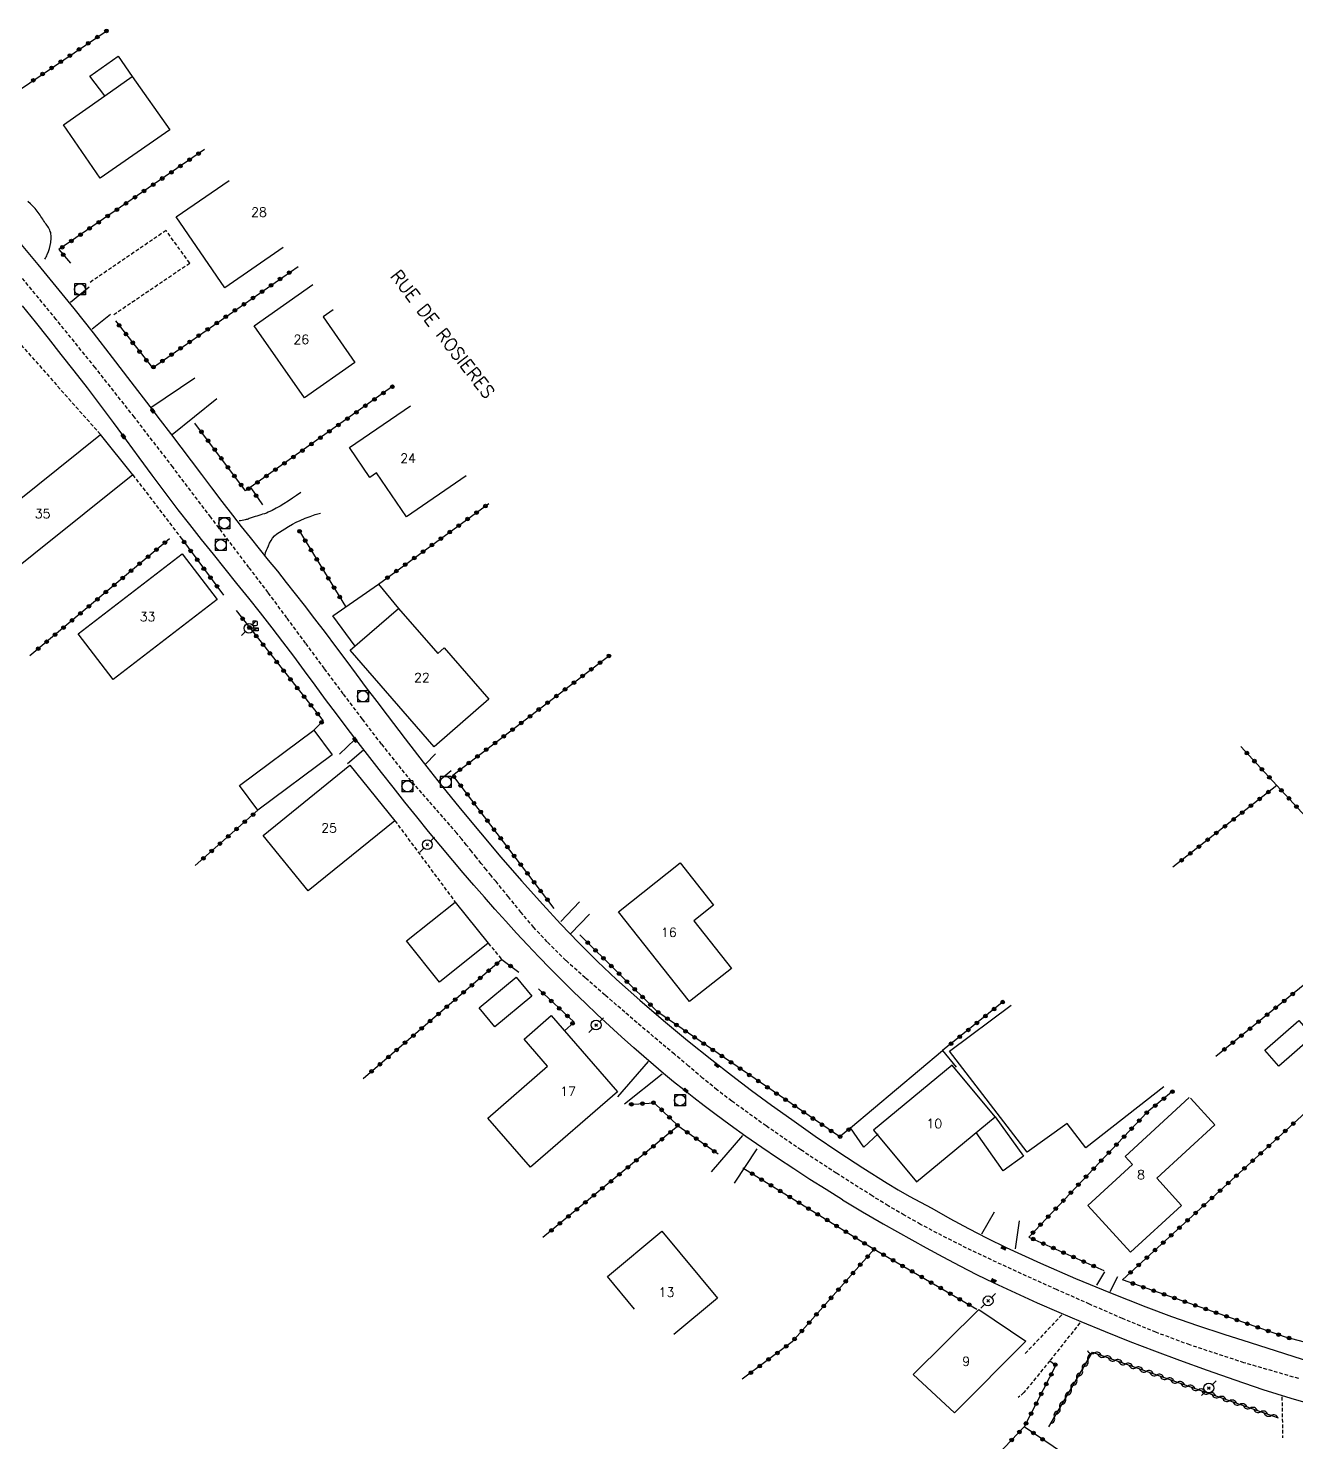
# Model space of a CAD drawing. Header units: millimetres. Extents: x 164000 to 165001, y 156999 to 158000.
# Drawn here: x 164215.7 to 164388.2, y 157245.5 to 157437.9 of the extents above; entities that cross this region are included whole.
import ezdxf
from ezdxf.enums import TextEntityAlignment as Align

# ---------------------------------------------------------------- set-up
doc = ezdxf.new("R2010")
doc.units = ezdxf.units.MM
doc.linetypes.add('DASHED', pattern=[0.75, 0.5, -0.25])
doc.layers.get('0').update_dxf_attribs({"linetype": 'CONTINUOUS'})
for name, color, linetype in [('W0001', 6, 'DASHED'), ('W0008', 7, 'CONTINUOUS'), ('W0017', 7, 'CONTINUOUS'), ('W0101', 7, 'CONTINUOUS'), ('W0104', 1, 'CONTINUOUS'), ('W0112', 1, 'DASHED'), ('W0211', 2, 'CONTINUOUS'), ('W0310', 3, 'CONTINUOUS'), ('W0323', 7, 'CONTINUOUS'), ('W0401', 7, 'CONTINUOUS'), ('W0420', 7, 'CONTINUOUS'), ('W0438', 7, 'CONTINUOUS'), ('W0473', 7, 'CONTINUOUS'), ('W0989', 7, 'CONTINUOUS'), ('W0991', 7, 'CONTINUOUS')]:
    doc.layers.add(name, color=color, linetype=linetype)
doc.styles.get("Standard").update_dxf_attribs({"font": 'romans.shx', "width": 0.85})

# ---------------------------------------------------------------- blocks, each defined once
blk = doc.blocks.new('T401')
for p, q in [((-0.3, 0.3), (0, 0.3)), ((-0.3, -0.25), (-0.3, 0.3)), ((-0.3, 0.15), (0, 0.15)), ((-0.3, 0), (0, 0)), ((0, 0.3), (0, -0.25)), ((-0.3, -0.15), (0, -0.15)), ((-0.3, -0.25), (-0.3, -0.3)), ((-0.3, -0.3), (0, -0.3)), ((0, -0.3), (0, -0.25))]:
    blk.add_line(p, q)
blk = doc.blocks.new('T420')
for p, q in [((0.75, 0.75), (-0.75, 0.75)), ((-0.75, 0.75), (-0.75, -0.75)), ((0.75, 0.75), (0.75, -0.75)), ((0.75, -0.75), (-0.75, -0.75))]:
    blk.add_line(p, q)
blk.add_ellipse((0, 0), major_axis=(-0.53, 0.53), ratio=1, start_param=3.926991, end_param=10.210176)
blk = doc.blocks.new('T473')
for p, q in [((-0.166667, 0.166667), (0.166667, -0.166667)), ((-0.166667, -0.166667), (0.166667, 0.166667)), ((0.500001, 0.500001), (1.000002, 1.000002)), ((-1.000002, -1.000002), (-0.500001, -0.500001))]:
    blk.add_line(p, q)
blk.add_ellipse((0, 0), major_axis=(0.471405, 0.471405), ratio=1, start_param=5.4977871438, end_param=11.780972451)
blk = doc.blocks.new('T438')
for p, q in [((-0.4, 0.2), (0.4, 0.2)), ((-0.4, -0.2), (-0.4, 0.2)), ((0.15, 1.1), (-0.3, 1.1)), ((-0.3, 1.1), (-0.3, 0.5)), ((-0.3, 0.5), (0.15, 0.5)), ((0.3, 0.65), (0.3, 0.95)), ((0.4, 0.2), (0.4, -0.2))]:
    blk.add_line(p, q)
at = {"flags": 128}
for points in [[(-0.4, -0.2), (0.4, 0.2)], [(0.4, -0.2), (-0.4, -0.2)]]:
    blk.add_lwpolyline(points, dxfattribs=at)
for centre, major_axis, start_param, end_param in [((0.15, 0.95), (0.106, -0.106), 0.785398, 2.356194), ((0.15, 0.65), (0.106, 0.106), 3.926991, 5.497787)]:
    blk.add_ellipse(centre, major_axis=major_axis, ratio=1, start_param=start_param, end_param=end_param)
blk = doc.blocks.new('t323o')
at = {"color": 0, "linetype": 'Continuous'}
for radius in [0.25, 0.15]:
    blk.add_circle((0, 0), radius, dxfattribs=at)
blk = doc.blocks.new('t310o')
at = {"color": 0, "linetype": 'Continuous'}
for centre, start, end in [((-0.5, 0.38), 216.8699, 323.1304), ((0.5, -0.37), 36.8699, 143.1303)]:
    blk.add_arc(centre, 0.625, start, end, dxfattribs=at)

msp = doc.modelspace()

# ---------------------------------------------------------------- linework, layer by layer
at = {"layer": 'W0001'}
msp.add_lwpolyline([(164388.47, 157254.21), (164381.01, 157256.37), (164373.64, 157258.79), (164369.04, 157260.51), (164364.5, 157262.38), (164360, 157264.34), (164355.52, 157266.33), (164351.42, 157268.16), (164347.34, 157270.04), (164343.28, 157271.97), (164339.27, 157274), (164337.02, 157275.2), (164334.8, 157276.45), (164332.61, 157277.74), (164330.43, 157279.07), (164325.56, 157282.16), (164320.75, 157285.32), (164316, 157288.59), (164311.33, 157291.97), (164309.33, 157293.51), (164307.38, 157295.11), (164305.46, 157296.74), (164303.53, 157298.36), (164301.84, 157299.77), (164300.15, 157301.19), (164298.46, 157302.62), (164296.8, 157304.06), (164294.11, 157306.39), (164291.41, 157308.73), (164288.77, 157311.12), (164286.23, 157313.62), (164284.4, 157315.6), (164282.67, 157317.66), (164280.97, 157319.75), (164279.27, 157321.83), (164278.59, 157322.65), (164277.93, 157323.47), (164277.26, 157324.3), (164276.6, 157325.13), (164275.94, 157325.96), (164275.27, 157326.79), (164274.6, 157327.61), (164273.92, 157328.43), (164272.99, 157329.53), (164272.05, 157330.62), (164271.09, 157331.71), (164270.14, 157332.79), (164269.18, 157333.88), (164268.24, 157334.97), (164267.3, 157336.07), (164266.39, 157337.19), (164263.71, 157340.55), (164261.09, 157343.95), (164258.5, 157347.37), (164255.93, 157350.82), (164253.38, 157354.27), (164250.83, 157357.72), (164248.26, 157361.16), (164245.67, 157364.58), (164240.48, 157371.41), (164235.3, 157378.25), (164230.07, 157385.05), (164224.75, 157391.78), (164219.46, 157398.32), (164214.1, 157404.81)], dxfattribs=at)
at = {"layer": 'W0008'}
for points in [[(164214.44, 157408.8), (164216.94, 157405.82), (164219.41, 157402.81), (164221.85, 157399.79), (164224.47, 157396.49), (164227.05, 157393.16), (164229.62, 157389.82), (164232.18, 157386.47), (164233.59, 157384.63), (164234.99, 157382.79), (164236.39, 157380.94), (164237.79, 157379.09), (164239.19, 157377.24), (164240.59, 157375.39), (164242, 157373.55), (164243.42, 157371.71), (164244.63, 157370.17), (164245.85, 157368.64), (164247.07, 157367.11), (164248.3, 157365.58), (164249.53, 157364.05), (164250.75, 157362.52), (164251.97, 157360.98), (164253.18, 157359.44), (164254.6, 157357.58), (164256.02, 157355.71), (164257.43, 157353.84), (164258.83, 157351.96), (164260.23, 157350.08), (164261.63, 157348.2), (164263.04, 157346.33), (164264.47, 157344.47), (164266.92, 157341.28), (164269.38, 157338.1), (164271.87, 157334.93), (164274.39, 157331.8), (164277.14, 157328.48), (164279.92, 157325.18), (164282.74, 157321.92), (164285.62, 157318.72), (164288.06, 157316.1), (164290.54, 157313.52), (164293.07, 157310.98), (164295.67, 157308.52), (164298.82, 157305.68), (164302.04, 157302.92), (164305.31, 157300.23), (164308.62, 157297.57), (164311.3, 157295.48), (164314.01, 157293.43), (164316.75, 157291.42), (164319.51, 157289.45), (164322.7, 157287.21), (164325.92, 157285.01), (164329.17, 157282.87), (164332.47, 157280.8), (164333.96, 157279.91), (164335.47, 157279.05), (164336.99, 157278.22), (164338.53, 157277.42)], [(164326.41, 157278.55), (164324.18, 157279.92), (164321.96, 157281.32), (164319.76, 157282.75), (164317.58, 157284.2), (164315.41, 157285.67), (164313.26, 157287.17), (164311.13, 157288.7), (164309.02, 157290.25), (164307.6, 157291.31), (164306.19, 157292.4), (164304.8, 157293.5), (164303.42, 157294.61), (164302.06, 157295.74), (164300.7, 157296.89), (164299.36, 157298.04), (164298.03, 157299.21), (164296.35, 157300.71), (164294.7, 157302.22), (164293.05, 157303.75), (164291.43, 157305.29), (164289.82, 157306.85), (164288.22, 157308.43), (164286.64, 157310.02), (164285.08, 157311.62), (164283.56, 157313.21), (164282.07, 157314.82), (164280.59, 157316.43), (164279.13, 157318.07), (164277.69, 157319.71), (164276.25, 157321.37), (164274.82, 157323.03), (164273.4, 157324.7), (164271.75, 157326.67), (164270.11, 157328.66), (164268.48, 157330.65), (164266.87, 157332.66), (164265.27, 157334.67), (164263.68, 157336.69), (164262.09, 157338.72), (164260.51, 157340.75), (164259.03, 157342.69), (164257.56, 157344.64), (164256.1, 157346.6), (164254.66, 157348.56), (164253.21, 157350.53), (164251.76, 157352.49), (164250.29, 157354.44), (164248.81, 157356.38), (164247.24, 157358.4), (164245.65, 157360.41), (164244.04, 157362.41), (164242.44, 157364.4), (164240.83, 157366.4), (164239.23, 157368.4), (164237.64, 157370.41), (164236.06, 157372.43), (164234.27, 157374.78), (164232.5, 157377.14), (164230.74, 157379.52), (164228.99, 157381.9), (164227.24, 157384.28), (164225.47, 157386.65), (164223.69, 157389.01), (164221.89, 157391.35), (164220.14, 157393.57), (164218.39, 157395.78), (164216.63, 157397.99), (164214.86, 157400.19)], [(164326.41, 157278.55), (164327.3, 157277.99), (164328.2, 157277.45), (164329.1, 157276.91), (164330, 157276.38), (164331.93, 157275.27), (164333.87, 157274.17), (164335.82, 157273.08), (164337.77, 157272.01), (164340.06, 157270.79), (164342.35, 157269.57), (164344.65, 157268.39), (164346.98, 157267.24), (164349.91, 157265.86), (164352.86, 157264.53), (164355.82, 157263.24), (164358.8, 157261.98), (164362.14, 157260.61), (164365.49, 157259.28), (164368.86, 157257.99), (164372.24, 157256.74), (164376, 157255.37), (164379.77, 157254.03), (164383.56, 157252.75), (164387.39, 157251.57), (164405.9, 157246.26)], [(164338.53, 157277.42), (164341.02, 157276), (164343.54, 157274.64), (164346.09, 157273.33), (164348.67, 157272.07), (164353.35, 157269.9), (164358.08, 157267.83), (164362.84, 157265.86), (164367.65, 157263.97), (164371.17, 157262.67), (164374.71, 157261.44), (164378.27, 157260.26), (164381.85, 157259.13), (164399.42, 157253.49)]]:
    msp.add_lwpolyline(points, dxfattribs=at)
at = {"layer": 'W0017'}
for points in [[(164223.91, 157402.72), (164221.38, 157400.63)], [(164226.83, 157398.98), (164224.36, 157396.98)], [(164238.31, 157390.33), (164232.34, 157386.28)], [(164241.28, 157387.5), (164235.22, 157382.61)], [(164252.71, 157374.79), (164252.15, 157374.38), (164251.58, 157373.99), (164251.01, 157373.61), (164250.42, 157373.24), (164249.9, 157372.93), (164249.38, 157372.63), (164248.84, 157372.34), (164248.29, 157372.09), (164248.04, 157371.98), (164247.79, 157371.89), (164247.53, 157371.81), (164247.27, 157371.73), (164247.02, 157371.65), (164246.76, 157371.57), (164246.5, 157371.49), (164246.24, 157371.41), (164246.11, 157371.36), (164245.97, 157371.32), (164245.84, 157371.27), (164245.7, 157371.22), (164245.57, 157371.17), (164245.43, 157371.12), (164245.29, 157371.08), (164245.15, 157371.05), (164244.95, 157371), (164244.74, 157370.97), (164244.53, 157370.94), (164244.32, 157370.93)], [(164247.86, 157366.27), (164247.94, 157366.59), (164248.05, 157366.91), (164248.17, 157367.22), (164248.31, 157367.53), (164248.48, 157367.88), (164248.67, 157368.23), (164248.89, 157368.56), (164249.15, 157368.86), (164249.47, 157369.15), (164249.82, 157369.4), (164250.19, 157369.62), (164250.55, 157369.84), (164251.05, 157370.15), (164251.57, 157370.45), (164252.09, 157370.73), (164252.62, 157370.98), (164253.3, 157371.27), (164253.99, 157371.53), (164254.69, 157371.76), (164255.4, 157371.96)], [(164260.07, 157341.18), (164257.99, 157339.19)], [(164259.07, 157337.91), (164261.23, 157339.76)], [(164271.04, 157339.23), (164269.69, 157337.81)], [(164271.52, 157335.57), (164273.15, 157336.94)], [(164290.61, 157319.09), (164288.11, 157316.42)], [(164292.01, 157317.39), (164289.43, 157314.78)], [(164295.85, 157292.57), (164300.01, 157297.34)], [(164301.88, 157295.64), (164296.75, 157291.54)], [(164312.8, 157287.3), (164308.55, 157282.35)], [(164314.73, 157285.46), (164311.67, 157280.8)], [(164345.34, 157273.9), (164347.07, 157276.9)], [(164349.93, 157271.87), (164350.47, 157275.68)], [(164361, 157266.94), (164362.09, 157268.74)], [(164362.81, 157266.04), (164363.86, 157268.12)]]:
    msp.add_lwpolyline(points, dxfattribs=at)
at = {"layer": 'W0101'}
for points in [[(164229.78, 157431.36), (164234.9, 157424.11), (164225.44, 157417.56)], [(164226.08, 157428.75), (164229.78, 157431.36)], [(164225.44, 157417.56), (164220.44, 157424.78), (164226.08, 157428.75)], [(164242.4, 157402.64), (164235.77, 157412.27), (164242.98, 157417.24)], [(164250.32, 157408.1), (164242.4, 157402.64)], [(164260.09, 157392.48), (164253.24, 157387.67), (164246.37, 157397.46), (164254.36, 157403.07)], [(164257.13, 157399.62), (164255.75, 157398.66), (164260.09, 157392.48)], [(164275.23, 157377.06), (164267.09, 157371.48), (164263.01, 157377.44), (164262.12, 157376.83), (164259.35, 157380.88), (164267.62, 157386.55)], [(164229.86, 157377.19), (164209.76, 157361.09), (164205.37, 157366.58), (164225.46, 157382.68)], [(164229.86, 157377.19), (164225.46, 157382.68)], [(164259.45, 157353.31), (164265.99, 157359), (164271.34, 157352.85), (164272.22, 157353.62), (164278.28, 157346.64), (164270.86, 157340.19)], [(164270.86, 157340.19), (164259.45, 157353.31)], [(164265.51, 157330.12), (164253.71, 157320.58), (164247.62, 157328.12), (164259.41, 157337.66)], [(164259.41, 157337.66), (164265.51, 157330.12)], [(164336.45, 157280.97), (164347.15, 157289.81), (164341.33, 157296.85), (164330.63, 157288.01)], [(164372.53, 157277.78), (164365.59, 157271.4), (164359.76, 157277.75), (164365.86, 157283.35), (164364.86, 157284.45), (164373.55, 157292.44)], [(164373.73, 157292.36), (164377.06, 157288.74), (164369.14, 157281.46), (164372.53, 157277.78)], [(164330.63, 157288.01), (164336.45, 157280.97)], [(164298.1, 157263.67), (164294.42, 157268.09), (164301.82, 157274.25), (164309.39, 157265.15)], [(164309.39, 157265.15), (164303.44, 157260.19)]]:
    msp.add_lwpolyline(points, dxfattribs=at)
for points in [[(164236.56, 157366.41), (164241.33, 157360.22), (164227.2, 157349.34), (164222.43, 157355.54)], [(164305.6, 157305.5), (164295.93, 157317.73), (164304.32, 157324.37), (164308.87, 157318.62), (164306.17, 157316.49), (164311.3, 157310.01)], [(164286.79, 157303.62), (164295.8, 157293.24), (164283.96, 157282.96), (164278.16, 157289.64), (164286.29, 157296.7), (164283.08, 157300.4)], [(164344.95, 157263.59), (164351.33, 157259.32), (164341.62, 157249.54), (164336.02, 157254.75)]]:
    msp.add_lwpolyline(points, close=True, dxfattribs=at)
at = {"layer": 'W0104'}
for points in [[(164226.08, 157428.75), (164224.02, 157431.41), (164227.88, 157434.16), (164229.78, 157431.36)], [(164260.11, 157353.86), (164257.08, 157358.01), (164263.29, 157362.32), (164265.99, 157359)], [(164351.5, 157285.02), (164340.95, 157298.77), (164349.33, 157305)], [(164331.25, 157287.51), (164329.31, 157285.7), (164327.51, 157288.32), (164340.02, 157298.84), (164341.88, 157296.58)], [(164370.1, 157293.9), (164359.49, 157285.61), (164356.97, 157288.94), (164351.5, 157285.02)], [(164347.15, 157289.81), (164351.02, 157284.48), (164348.27, 157282.47), (164344.59, 157287.69)]]:
    msp.add_lwpolyline(points, dxfattribs=at)
for points in [[(164254.47, 157342.45), (164256.98, 157339.08), (164246.89, 157331.54), (164244.37, 157334.92)], [(164273.72, 157319.05), (164278.2, 157313.45), (164271.58, 157308.16), (164267.11, 157313.77), (164273.72, 157319.05)], [(164282.01, 157308.83), (164284.15, 157306.25), (164279.11, 157302.07), (164276.97, 157304.65)], [(164385.76, 157296.72), (164383.85, 157298.9), (164388.45, 157302.94), (164390.37, 157300.76)]]:
    msp.add_lwpolyline(points, close=True, dxfattribs=at)
at = {"layer": 'W0112'}
for points in [[(164227.27, 157398.99), (164237.61, 157406), (164234.39, 157410.42), (164223.95, 157403.28)], [(164210.19, 157399.89), (164225.46, 157382.68)], [(164229.86, 157377.19), (164236.48, 157368.51)], [(164265.51, 157330.12), (164273.72, 157319.05)], [(164278.2, 157313.45), (164280.06, 157311.24)], [(164358.69, 157261.8), (164354.6, 157256.64), (164351.07, 157252.31), (164350.29, 157251.62)], [(164356.23, 157262.88), (164351.08, 157257.43)], [(164386.17, 157251.73), (164386.27, 157246.16)]]:
    msp.add_lwpolyline(points, dxfattribs=at)
at = {"layer": 'W0211'}
msp.add_lwpolyline([(164217.88, 157406.52), (164217.99, 157406.67), (164218.08, 157406.82), (164218.17, 157406.98), (164218.24, 157407.15), (164218.4, 157407.55), (164218.53, 157407.96), (164218.64, 157408.38), (164218.71, 157408.8), (164218.73, 157408.99), (164218.75, 157409.18), (164218.76, 157409.37), (164218.76, 157409.56), (164218.75, 157409.75), (164218.73, 157409.94), (164218.7, 157410.13), (164218.65, 157410.31), (164218.58, 157410.49), (164218.5, 157410.66), (164218.4, 157410.83), (164218.29, 157410.99), (164218.18, 157411.14), (164218.07, 157411.29), (164217.96, 157411.44), (164217.86, 157411.6), (164217.74, 157411.78), (164217.62, 157411.97), (164217.5, 157412.16), (164217.38, 157412.34), (164217.26, 157412.53), (164217.14, 157412.71), (164217.01, 157412.89), (164216.87, 157413.07), (164216.57, 157413.41), (164216.26, 157413.73), (164215.94, 157414.05), (164215.61, 157414.36)], dxfattribs=at)
at = {"layer": 'W0310'}
msp.add_lwpolyline([(164354.45, 157247.67), (164360.42, 157257.79), (164385.64, 157248.85)], dxfattribs=at)
at = {"layer": 'W0323'}
for points in [[(164205.17, 157423.3), (164226.52, 157437.75)], [(164239.61, 157421.44), (164219.8, 157407.82), (164221.39, 157406)], [(164227.52, 157398.14), (164232.53, 157391.74), (164252.37, 157405.54)], [(164265.39, 157389.33), (164245.2, 157375), (164238.32, 157384.23)], [(164245.9, 157375.4), (164247.51, 157373.12)], [(164263.29, 157362.32), (164278.29, 157373.26)], [(164252.45, 157369.67), (164258.8, 157359.27)], [(164234.86, 157368.49), (164215.86, 157352.55)], [(164236.48, 157368.51), (164242.22, 157360.8)], [(164243.93, 157358.71), (164255.77, 157343.69), (164254.47, 157342.45)], [(164287.17, 157318.17), (164273.4, 157336.31), (164294.8, 157352.68)], [(164385.48, 157334.92), (164380.58, 157340.21)], [(164385.48, 157334.92), (164371.35, 157323.81)], [(164401.39, 157317.74), (164385.48, 157334.92)], [(164238.35, 157324.02), (164246.89, 157331.54)], [(164401.39, 157317.74), (164377.17, 157298.04)], [(164327.51, 157288.32), (164326.02, 157287.1), (164301.28, 157304.07), (164290.68, 157314.58)], [(164280.06, 157311.24), (164261.21, 157295.02)], [(164280.06, 157311.24), (164282.39, 157309.52)], [(164285.04, 157307.26), (164289.88, 157302.7), (164288.58, 157301.52)], [(164348.36, 157305.56), (164340.02, 157298.84)], [(164364.48, 157267.65), (164407.37, 157306.89)], [(164371.4, 157293.35), (164367.83, 157290.45), (164351.74, 157273.47), (164361.94, 157268.92)], [(164297.34, 157291.5), (164300.79, 157291.75), (164304.05, 157288.6), (164285.65, 157273.41)], [(164304.05, 157288.6), (164309.47, 157284.79)], [(164312.84, 157282.88), (164330.7, 157271.82), (164344.66, 157263.66)], [(164330.7, 157271.82), (164319.55, 157259.2), (164312.74, 157254.12)], [(164399.93, 157256.37), (164386.65, 157259.86), (164364.48, 157267.65)], [(164354.6, 157256.64), (164355.44, 157256.03), (164351.13, 157247.65), (164344.96, 157241.15), (164348.25, 157238.93), (164346.12, 157236.78)], [(164387.88, 157222.71), (164351.13, 157247.65)]]:
    msp.add_lwpolyline(points, dxfattribs=at)

# ---------------------------------------------------------------- block references
at = {"layer": 'W0310'}
for p, rotation in [((164359.79, 157256.71), 59.47783358520229), ((164360.66, 157257.7), 340.4867844562145), ((164362.07, 157257.2), 340.4867844562145), ((164359.03, 157255.42), 59.47783358520229), ((164363.49, 157256.7), 340.4867844562145), ((164364.9, 157256.2), 340.4867844562145), ((164366.31, 157255.7), 340.4867844562145), ((164367.73, 157255.2), 340.4867844562145), ((164357.5, 157252.83), 59.47783358520229), ((164358.26, 157254.13), 59.47783358520229), ((164369.14, 157254.7), 340.4867844562145), ((164370.56, 157254.19), 340.4867844562145), ((164371.97, 157253.69), 340.4867844562145), ((164373.38, 157253.19), 340.4867844562145), ((164356.74, 157251.54), 59.47783358520229), ((164374.8, 157252.69), 340.4867844562145), ((164376.21, 157252.19), 340.4867844562145), ((164377.62, 157251.69), 340.4867844562145), ((164379.04, 157251.19), 340.4867844562145), ((164355.22, 157248.96), 59.47783358520229), ((164355.98, 157250.25), 59.47783358520229), ((164380.45, 157250.69), 340.4867844562145), ((164381.87, 157250.19), 340.4867844562145), ((164383.28, 157249.69), 340.4867844562145), ((164384.69, 157249.18), 340.4867844562145)]:
    msp.add_blockref('t310o', p, dxfattribs=dict(at, rotation=rotation))
at = {"layer": 'W0323'}
for p, rotation in [((164225.04, 157436.75), 34.09889067511995), ((164226.28, 157437.59), 34.09889067511995), ((164221.31, 157434.23), 34.09889067511995), ((164222.56, 157435.07), 34.09889067511995), ((164223.8, 157435.91), 34.09889067511995), ((164218.83, 157432.55), 34.09889067511995), ((164220.07, 157433.39), 34.09889067511995), ((164216.34, 157430.86), 34.09889067511995), ((164217.59, 157431.7), 34.09889067511995), ((164238.82, 157420.9), 214.5146313472982), ((164236.35, 157419.2), 214.5146313472982), ((164237.59, 157420.05), 214.5146313472982), ((164233.88, 157417.5), 214.5146313472982), ((164235.12, 157418.35), 214.5146313472982), ((164230.17, 157414.95), 214.5146313472982), ((164231.41, 157415.8), 214.5146313472982), ((164232.64, 157416.65), 214.5146313472982), ((164227.7, 157413.25), 214.5146313472982), ((164228.94, 157414.1), 214.5146313472982), ((164225.23, 157411.55), 214.5146313472982), ((164226.46, 157412.4), 214.5146313472982), ((164221.52, 157409), 214.5146313472982), ((164222.76, 157409.85), 214.5146313472982), ((164223.99, 157410.7), 214.5146313472982), ((164220.28, 157408.15), 214.5146313472982), ((164220.4, 157407.13), 311.1055915192918), ((164249.91, 157403.83), 34.82698255321505), ((164251.14, 157404.69), 34.82698255321505), ((164247.45, 157402.12), 34.82698255321505), ((164248.68, 157402.97), 34.82698255321505), ((164243.76, 157399.55), 34.82698255321505), ((164244.99, 157400.4), 34.82698255321505), ((164246.22, 157401.26), 34.82698255321505), ((164228.01, 157397.5), 308.0492132924896), ((164241.29, 157397.83), 34.82698255321505), ((164242.52, 157398.69), 34.82698255321505), ((164228.94, 157396.32), 308.0492132924896), ((164238.83, 157396.12), 34.82698255321505), ((164240.06, 157396.98), 34.82698255321505), ((164229.86, 157395.14), 308.0492132924896), ((164230.79, 157393.96), 308.0492132924896), ((164236.37, 157394.41), 34.82698255321505), ((164237.6, 157395.26), 34.82698255321505), ((164231.71, 157392.78), 308.0492132924896), ((164232.67, 157391.84), 34.82698255321505), ((164233.9, 157392.69), 34.82698255321505), ((164235.14, 157393.55), 34.82698255321505), ((164263.95, 157388.31), 215.3643587600759), ((164265.17, 157389.17), 215.3643587600759), ((164261.5, 157386.57), 215.3643587600759), ((164262.73, 157387.44), 215.3643587600759), ((164257.83, 157383.97), 215.3643587600759), ((164259.06, 157384.83), 215.3643587600759), ((164260.28, 157385.7), 215.3643587600759), ((164239.21, 157383.03), 126.7335409948421), ((164255.39, 157382.23), 215.3643587600759), ((164256.61, 157383.1), 215.3643587600759), ((164240.11, 157381.82), 126.7335409948421), ((164241.01, 157380.62), 126.7335409948421), ((164252.94, 157380.49), 215.3643587600759), ((164254.16, 157381.36), 215.3643587600759), ((164241.91, 157379.42), 126.7335409948421), ((164242.8, 157378.22), 126.7335409948421), ((164250.49, 157378.76), 215.3643587600759), ((164251.72, 157379.62), 215.3643587600759), ((164243.7, 157377.02), 126.7335409948421), ((164248.05, 157377.02), 215.3643587600759), ((164249.27, 157377.89), 215.3643587600759), ((164244.6, 157375.81), 126.7335409948421), ((164245.6, 157375.28), 215.3643587600759), ((164246.64, 157374.34), 305.2185774145175), ((164246.82, 157376.15), 215.3643587600759), ((164277.83, 157372.92), 36.10590924259894), ((164275.41, 157371.16), 36.10590924259894), ((164276.62, 157372.04), 36.10590924259894), ((164252.55, 157369.51), 301.4331323618791), ((164272.98, 157369.39), 36.10590924259894), ((164274.2, 157370.27), 36.10590924259894), ((164233.09, 157367.01), 219.9998645498907), ((164234.24, 157367.97), 219.9998645498907), ((164236.84, 157368.02), 306.6862541336895), ((164237.74, 157366.82), 306.6862541336895), ((164253.33, 157368.23), 301.4331323618791), ((164254.11, 157366.95), 301.4331323618791), ((164269.35, 157366.74), 36.10590924259894), ((164270.56, 157367.62), 36.10590924259894), ((164271.77, 157368.5), 36.10590924259894), ((164230.79, 157365.08), 219.9998645498907), ((164231.94, 157366.04), 219.9998645498907), ((164238.64, 157365.62), 306.6862541336895), ((164254.89, 157365.67), 301.4331323618791), ((164266.92, 157364.97), 36.10590924259894), ((164268.14, 157365.85), 36.10590924259894), ((164228.5, 157363.15), 219.9998645498907), ((164229.64, 157364.12), 219.9998645498907), ((164239.53, 157364.41), 306.6862541336895), ((164240.43, 157363.21), 306.6862541336895), ((164255.67, 157364.39), 301.4331323618791), ((164256.46, 157363.11), 301.4331323618791), ((164264.5, 157363.2), 36.10590924259894), ((164265.71, 157364.08), 36.10590924259894), ((164226.2, 157361.22), 219.9998645498907), ((164227.35, 157362.19), 219.9998645498907), ((164241.32, 157362.01), 306.6862541336895), ((164257.24, 157361.83), 301.4331323618791), ((164223.9, 157359.29), 219.9998645498907), ((164225.05, 157360.26), 219.9998645498907), ((164258.02, 157360.55), 301.4331323618791), ((164221.6, 157357.37), 219.9998645498907), ((164222.75, 157358.33), 219.9998645498907), ((164244.81, 157357.6), 308.2480867277581), ((164219.3, 157355.44), 219.9998645498907), ((164220.45, 157356.4), 219.9998645498907), ((164245.74, 157356.42), 308.2480867277581), ((164246.66, 157355.24), 308.2480867277581), ((164217.01, 157353.51), 219.9998645498907), ((164218.15, 157354.47), 219.9998645498907), ((164247.59, 157354.06), 308.2480867277581), ((164248.52, 157352.88), 308.2480867277581), ((164249.45, 157351.71), 308.2480867277581), ((164293.43, 157351.63), 37.41666695923156), ((164294.62, 157352.55), 37.41666695923156), ((164250.38, 157350.53), 308.2480867277581), ((164251.31, 157349.35), 308.2480867277581), ((164291.05, 157349.81), 37.41666695923156), ((164292.24, 157350.72), 37.41666695923156), ((164252.24, 157348.17), 308.2480867277581), ((164288.67, 157347.99), 37.41666695923156), ((164289.86, 157348.9), 37.41666695923156), ((164253.16, 157346.99), 308.2480867277581), ((164254.09, 157345.82), 308.2480867277581), ((164286.28, 157346.17), 37.41666695923156), ((164287.48, 157347.08), 37.41666695923156), ((164255.02, 157344.64), 308.2480867277581), ((164283.9, 157344.34), 37.41666695923156), ((164285.09, 157345.25), 37.41666695923156), ((164255.55, 157343.49), 223.6457420981139), ((164281.52, 157342.52), 37.41666695923156), ((164282.71, 157343.43), 37.41666695923156), ((164277.95, 157339.79), 37.41666695923156), ((164279.14, 157340.7), 37.41666695923156), ((164280.33, 157341.61), 37.41666695923156), ((164275.56, 157337.96), 37.41666695923156), ((164276.75, 157338.87), 37.41666695923156), ((164381.41, 157339.32), 132.8001213177085), ((164382.43, 157338.22), 132.8001213177085), ((164273.56, 157336.09), 127.1949352012463), ((164274.37, 157337.05), 37.41666695923156), ((164383.45, 157337.12), 132.8001213177085), ((164384.47, 157336.02), 132.8001213177085), ((164274.47, 157334.89), 127.1949352012463), ((164384.32, 157334.01), 218.1556307964516), ((164386.11, 157334.25), 132.8001212637998), ((164275.38, 157333.7), 127.1949352012463), ((164276.28, 157332.5), 127.1949352012463), ((164381.96, 157332.15), 218.1556307964516), ((164383.14, 157333.08), 218.1556307964516), ((164387.13, 157333.15), 132.8001212637998), ((164388.15, 157332.04), 132.8001212637998), ((164246.23, 157330.96), 41.39368667970817), ((164277.19, 157331.31), 127.1949352012463), ((164278.1, 157330.11), 127.1949352012463), ((164379.61, 157330.3), 218.1556307964516), ((164380.78, 157331.23), 218.1556307964516), ((164243.98, 157328.98), 41.39368667970817), ((164245.1, 157329.97), 41.39368667970817), ((164279, 157328.92), 127.1949352012463), ((164377.25, 157328.45), 218.1556307964516), ((164378.43, 157329.37), 218.1556307964516), ((164241.73, 157327), 41.39368667970817), ((164242.85, 157327.99), 41.39368667970817), ((164279.91, 157327.72), 127.1949352012463), ((164280.82, 157326.53), 127.1949352012463), ((164374.89, 157326.59), 218.1556307964516), ((164376.07, 157327.52), 218.1556307964516), ((164239.47, 157325.01), 41.39368667970817), ((164240.6, 157326), 41.39368667970817), ((164281.73, 157325.33), 127.1949352012463), ((164372.53, 157324.74), 218.1556307964516), ((164373.71, 157325.67), 218.1556307964516), ((164282.63, 157324.14), 127.1949352012463), ((164283.54, 157322.94), 127.1949352012463), ((164284.45, 157321.75), 127.1949352012463), ((164285.35, 157320.55), 127.1949352012463), ((164286.26, 157319.36), 127.1949352012463), ((164291.75, 157313.52), 135.2470683607911), ((164292.81, 157312.46), 135.2470683607911), ((164293.88, 157311.41), 135.2470683607911), ((164278.27, 157309.7), 220.7188285895378), ((164279.41, 157310.68), 220.7188285895378), ((164281.26, 157310.35), 323.5695210531865), ((164294.94, 157310.35), 135.2470683607911), ((164296.01, 157309.29), 135.2470683607911), ((164275.99, 157307.74), 220.7188285895378), ((164277.13, 157308.72), 220.7188285895378), ((164297.07, 157308.24), 135.2470683607911), ((164298.14, 157307.18), 135.2470683607911), ((164273.72, 157305.79), 220.7188285895378), ((164274.86, 157306.77), 220.7188285895378), ((164285.7, 157306.64), 316.7305375536066), ((164286.79, 157305.61), 316.7305375536066), ((164299.2, 157306.13), 135.2470683607911), ((164300.27, 157305.07), 135.2470683607911), ((164348.19, 157305.43), 218.8772348473821), ((164386.48, 157305.61), 219.1173737284752), ((164387.65, 157306.56), 219.1173737284752), ((164271.45, 157303.83), 220.7188285895378), ((164272.58, 157304.81), 220.7188285895378), ((164287.88, 157304.58), 316.7305375536066), ((164288.98, 157303.55), 316.7305375536066), ((164301.34, 157304.03), 145.5578609768036), ((164302.58, 157303.18), 145.5578609768036), ((164345.85, 157303.54), 218.8772348473821), ((164347.02, 157304.48), 218.8772348473821), ((164384.15, 157303.72), 219.1173737284752), ((164385.32, 157304.66), 219.1173737284752), ((164269.17, 157301.87), 220.7188285895378), ((164270.31, 157302.85), 220.7188285895378), ((164289.69, 157302.53), 222.3461097093953), ((164303.82, 157302.33), 145.5578609768036), ((164305.05, 157301.48), 145.5578609768036), ((164343.52, 157301.66), 218.8772348473821), ((164344.69, 157302.6), 218.8772348473821), ((164381.83, 157301.82), 219.1173737284752), ((164382.99, 157302.77), 219.1173737284752), ((164266.9, 157299.92), 220.7188285895378), ((164268.04, 157300.89), 220.7188285895378), ((164306.29, 157300.63), 145.5578609768036), ((164307.53, 157299.78), 145.5578609768036), ((164341.18, 157299.78), 218.8772348473821), ((164342.35, 157300.72), 218.8772348473821), ((164379.5, 157299.93), 219.1173737284752), ((164380.66, 157300.88), 219.1173737284752), ((164264.63, 157297.96), 220.7188285895378), ((164265.76, 157298.94), 220.7188285895378), ((164308.76, 157298.93), 145.5578609768036), ((164310, 157298.09), 145.5578609768036), ((164378.34, 157298.99), 219.1173737284752), ((164262.35, 157296), 220.7188285895378), ((164263.49, 157296.98), 220.7188285895378), ((164311.24, 157297.24), 145.5578609768036), ((164312.47, 157296.39), 145.5578609768036), ((164313.71, 157295.54), 145.5578609768036), ((164314.95, 157294.69), 145.5578609768036), ((164316.19, 157293.84), 145.5578609768036), ((164300.69, 157291.75), 4.199033850035915), ((164317.42, 157293), 145.5578609768036), ((164318.66, 157292.15), 145.5578609768036), ((164370.11, 157292.3), 219.1173737285054), ((164371.28, 157293.25), 219.1173737285054), ((164297.7, 157291.53), 4.199033850035915), ((164299.19, 157291.64), 4.199033850035915), ((164301.8, 157290.78), 315.9897585841212), ((164302.87, 157289.74), 315.9897585841212), ((164319.9, 157291.3), 145.5578609768036), ((164321.13, 157290.45), 145.5578609768036), ((164367.79, 157290.4), 226.531033839831), ((164368.95, 157291.35), 219.1173737285054), ((164303.01, 157287.73), 219.5245542998022), ((164303.95, 157288.69), 315.9897585841212), ((164322.37, 157289.6), 145.5578609768036), ((164323.61, 157288.75), 145.5578609768036), ((164324.85, 157287.91), 145.5578609768036), ((164327.24, 157288.1), 219.377599373493), ((164365.73, 157288.22), 226.531033839831), ((164366.76, 157289.31), 226.531033839831), ((164386.62, 157287.9), 42.45867708015199), ((164387.72, 157288.91), 42.45867708015199), ((164300.69, 157285.82), 219.5245542998022), ((164301.85, 157286.78), 219.5245542998022), ((164305.28, 157287.73), 324.8988262141876), ((164306.51, 157286.87), 324.8988262141876), ((164307.74, 157286.01), 324.8988262141876), ((164326.08, 157287.15), 219.377599373493), ((164363.66, 157286.05), 226.531033839831), ((164364.7, 157287.14), 226.531033839831), ((164384.4, 157285.87), 42.45867708015199), ((164385.51, 157286.89), 42.45867708015199), ((164298.38, 157283.91), 219.5245542998022), ((164299.53, 157284.87), 219.5245542998022), ((164308.96, 157285.15), 324.8988262141876), ((164362.63, 157284.96), 226.531033839831), ((164383.3, 157284.86), 42.45867708015199), ((164296.06, 157282), 219.5245542998022), ((164297.22, 157282.96), 219.5245542998022), ((164314.12, 157282.09), 328.2036369742088), ((164360.57, 157282.78), 226.531033839831), ((164361.6, 157283.87), 226.531033839831), ((164381.08, 157282.84), 42.45867708015199), ((164382.19, 157283.85), 42.45867708015199), ((164293.75, 157280.1), 219.5245542998022), ((164294.91, 157281.05), 219.5245542998022), ((164315.39, 157281.3), 328.2036369742088), ((164316.67, 157280.51), 328.2036369742088), ((164358.5, 157280.6), 226.531033839831), ((164359.54, 157281.69), 226.531033839831), ((164378.87, 157280.81), 42.45867708015199), ((164379.98, 157281.82), 42.45867708015199), ((164291.44, 157278.19), 219.5245542998022), ((164292.59, 157279.14), 219.5245542998022), ((164317.94, 157279.72), 328.2036369742088), ((164319.22, 157278.93), 328.2036369742088), ((164320.49, 157278.14), 328.2036369742088), ((164356.44, 157278.43), 226.531033839831), ((164357.47, 157279.52), 226.531033839831), ((164376.66, 157278.79), 42.45867708015199), ((164377.76, 157279.8), 42.45867708015199), ((164289.12, 157276.28), 219.5245542998022), ((164290.28, 157277.23), 219.5245542998022), ((164321.77, 157277.35), 328.2036369742088), ((164323.04, 157276.56), 328.2036369742088), ((164354.38, 157276.25), 226.531033839831), ((164355.41, 157277.34), 226.531033839831), ((164374.44, 157276.76), 42.45867708015199), ((164375.55, 157277.77), 42.45867708015199), ((164286.81, 157274.37), 219.5245542998022), ((164287.96, 157275.32), 219.5245542998022), ((164324.32, 157275.77), 328.2036369742088), ((164325.59, 157274.98), 328.2036369742088), ((164353.34, 157275.16), 226.531033839831), ((164372.23, 157274.74), 42.45867708015199), ((164373.34, 157275.75), 42.45867708015199), ((164326.86, 157274.19), 328.2036369742088), ((164328.14, 157273.4), 328.2036369742088), ((164329.41, 157272.61), 328.2036369742088), ((164352.31, 157274.07), 226.531033839831), ((164352.35, 157273.2), 335.9947837084778), ((164353.72, 157272.59), 335.9947837084778), ((164370.02, 157272.71), 42.45867708015199), ((164371.12, 157273.72), 42.45867708015199), ((164329.82, 157270.82), 228.5349040270505), ((164330.69, 157271.82), 328.2036369742088), ((164331.98, 157271.06), 329.7126969415734), ((164355.09, 157271.98), 335.9947837084778), ((164356.46, 157271.36), 335.9947837084778), ((164357.83, 157270.75), 335.9947837084778), ((164367.8, 157270.68), 42.45867708015199), ((164368.91, 157271.7), 42.45867708015199), ((164327.83, 157268.57), 228.5349040270505), ((164328.82, 157269.7), 228.5349040270505), ((164333.28, 157270.31), 329.7126969415734), ((164334.58, 157269.55), 329.7126969415734), ((164335.87, 157268.79), 329.7126969415734), ((164359.2, 157270.14), 335.9947837084778), ((164360.57, 157269.53), 335.9947837084778), ((164365.59, 157268.66), 42.45867708015199), ((164366.7, 157269.67), 42.45867708015199), ((164326.84, 157267.45), 228.5349040270505), ((164337.17, 157268.04), 329.7126969415734), ((164338.46, 157267.28), 329.7126969415734), ((164365.9, 157267.15), 160.6426227048454), ((164367.32, 157266.65), 160.6426227048454), ((164324.85, 157265.2), 228.5349040270505), ((164325.84, 157266.32), 228.5349040270505), ((164339.76, 157266.52), 329.7126969415734), ((164341.05, 157265.77), 329.7126969415734), ((164342.35, 157265.01), 329.7126969415734), ((164368.73, 157266.16), 160.6426227048454), ((164370.15, 157265.66), 160.6426227048454), ((164371.56, 157265.16), 160.6426227048454), ((164322.86, 157262.95), 228.5349040270505), ((164323.86, 157264.08), 228.5349040270505), ((164343.64, 157264.25), 329.7126969415734), ((164372.98, 157264.66), 160.6426227048454), ((164374.39, 157264.17), 160.6426227048454), ((164375.81, 157263.67), 160.6426227048454), ((164377.22, 157263.17), 160.6426227048454), ((164321.87, 157261.83), 228.5349040270505), ((164378.64, 157262.68), 160.6426227048454), ((164380.05, 157262.18), 160.6426227048454), ((164381.47, 157261.68), 160.6426227048454), ((164382.88, 157261.18), 160.6426227048454), ((164319.88, 157259.58), 228.5349040270505), ((164320.88, 157260.7), 228.5349040270505), ((164384.3, 157260.69), 160.6426227048454), ((164385.71, 157260.19), 160.6426227048454), ((164387.14, 157259.73), 165.2551625738527), ((164317.55, 157257.71), 216.7557722887395), ((164318.75, 157258.61), 216.7557722887395), ((164315.15, 157255.91), 216.7557722887395), ((164316.35, 157256.81), 216.7557722887395), ((164355.35, 157256.09), 324.0052018534583), ((164313.95, 157255.01), 216.7557722887395), ((164354.12, 157253.46), 242.7985667525685), ((164354.81, 157254.79), 242.7985667525685), ((164353.43, 157252.12), 242.7985667525685), ((164352.06, 157249.46), 242.7985667525685), ((164352.75, 157250.79), 242.7985667525685), ((164351.38, 157248.12), 242.7985667525685), ((164349.43, 157245.86), 226.4595356619891), ((164350.47, 157246.95), 226.4595356619891), ((164352.38, 157246.81), 145.8415104661103), ((164353.62, 157245.96), 145.8415104661103)]:
    msp.add_blockref('t323o', p, dxfattribs=dict(at, rotation=rotation))
at = {"layer": 'W0401'}
for p, rotation in [((164232.45, 157385.8), 217.4784040990625), ((164228.71, 157382.5), 36.30028708092738), ((164260.21, 157341.24), 37.6840287652586), ((164309.23, 157296.71), 231.8241782619205), ((164305.17, 157293.54), 51.4393194139906), ((164348.4, 157272.12), 64.41473906329054), ((164346.88, 157267.4), 244.2353150027506)]:
    msp.add_blockref('T401', p, dxfattribs=dict(at, rotation=rotation))
at = {"layer": 'W0420'}
for p in [(164222.67, 157402.43), (164242.32, 157370.6), (164241.83, 157367.62), (164261.16, 157347.05), (164272.44, 157335.38), (164267.23, 157334.8), (164304.3, 157292.09)]:
    msp.add_blockref('T420', p, dxfattribs=at)
at = {"layer": 'W0438'}
msp.add_blockref('T438', (164246.51, 157356.16), dxfattribs=at)
at = {"layer": 'W0473'}
for p in [(164245.66, 157356.3), (164269.92, 157326.86), (164292.89, 157302.31), (164346.21, 157264.79), (164376.23, 157252.92)]:
    msp.add_blockref('T473', p, dxfattribs=at)

# ---------------------------------------------------------------- texts
at = {"layer": 'W0989'}
msp.add_text('RUE DE ROSIERES', height=1.75, rotation=307.8729, dxfattribs=at).set_placement((164272.03, 157396.32), align=Align.MIDDLE_CENTER)
at = {"layer": 'W0991'}
for s, p in [('28', (164247.03, 157412.93)), ('26', (164252.79, 157395.6)), ('24', (164267.32, 157379.44)), ('35', (164217.61, 157371.89)), ('33', (164231.88, 157357.88)), ('22', (164269.2, 157349.59)), ('25', (164256.56, 157329.12)), ('16', (164302.77, 157314.93)), ('17', (164289.06, 157293.29)), ('10', (164338.89, 157288.91)), ('8', (164367, 157281.95)), ('13', (164302.46, 157265.96)), ('9', (164343.22, 157256.56))]:
    msp.add_text(s, height=1.25, dxfattribs=at).set_placement(p, align=Align.MIDDLE_CENTER)

doc.saveas('drawing.dxf')
